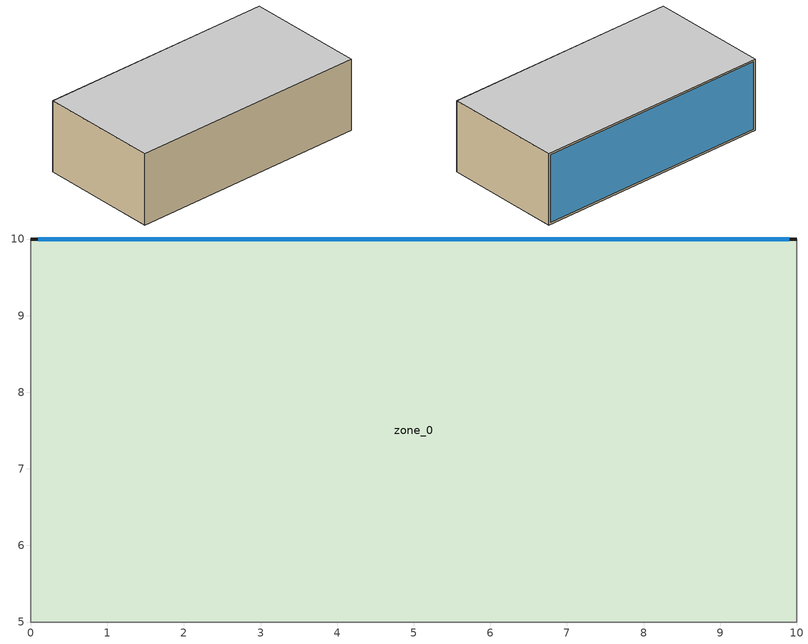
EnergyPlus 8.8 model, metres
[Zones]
zone_0
 floor adiabatic (Interior Floor): 10,5 0,5 0,10 10,10 z0
 wall outside (Exterior Wall): 10,10 0,10 z0:3
 wall adiabatic (Interior Wall): 0,10 0,5 10,5 10,10 z0:3
 window (SINGLEPANE): 9.9,10 0.1,10 z0.08:2.92
 ceiling adiabatic (Exterior Roof): 0,10 0,5 10,5 10,10 z3
[Building]
Building 1: North Axis {deg}=0; Terrain=City; Solar Distribution=FullInteriorAndExteriorWithReflections
[Site:Location]
Chicago Ohare Intl Ap	USA: Latitude {deg}=41.98; Longitude {deg}=-87.92; Time Zone {hr}=-6; Elevation {m}=201
[SizingPeriod:DesignDay] Day of Month=21; Dry-Bulb Temperature Range Modifier Type=DefaultMultipliers; Barometric Pressure {Pa}=98934; Rain Indicator=No; Snow Indicator=No; Daylight Saving Time Indicator=No
Name | Month | Day Type | Maximum Dry-Bulb Temperature {C} | Daily Dry-Bulb Temperature Range {deltaC} | Humidity Condition Type | Wetbulb or DewPoint at Maximum Dry-Bulb {C} | Wind Speed {m/s} | Wind Direction {deg} | Solar Model Indicator | ASHRAE Clear Sky Optical Depth for Beam Irradiance (taub) | ASHRAE Clear Sky Optical Depth for Diffuse Irradiance (taud) | Enthalpy at Maximum Dry-Bulb {J/kg} | Sky Clearness
Chicago Ohare Intl Ap Ann Clg .4% Condns DB=>MWB | 7 | SummerDesignDay | 33.3 | 10.5 | Wetbulb | 23.7 | 5.2 | 230 | ASHRAETau | 0.455 | 2.05
Chicago Ohare Intl Ap Ann Clg .4% Condns DP=>MDB | 7 | SummerDesignDay | 28.9 | 10.5 | Dewpoint | 23.8 | 5.2 | 230 | ASHRAETau | 0.455 | 2.05
Chicago Ohare Intl Ap Ann Clg .4% Condns Enth=>MDB | 7 | SummerDesignDay | 31.4 | 10.5 | Enthalpy |  | 5.2 | 230 | ASHRAETau | 0.455 | 2.05 | 79200
Chicago Ohare Intl Ap Ann Clg .4% Condns WB=>MDB | 7 | SummerDesignDay | 31.2 | 10.5 | Wetbulb | 25.5 | 5.2 | 230 | ASHRAETau | 0.455 | 2.05
Chicago Ohare Intl Ap Ann Htg 99.6% Condns DB | 1 | WinterDesignDay | -20 | 0 | Wetbulb | -20 | 4.9 | 270 | ASHRAEClearSky |  |  |  | 0
Chicago Ohare Intl Ap Ann Htg Wind 99.6% Condns WS=>MCDB | 1 | WinterDesignDay | -3.5 | 0 | Wetbulb | -3.5 | 12.4 | 270 | ASHRAEClearSky |  |  |  | 0
Chicago Ohare Intl Ap Ann Hum_n 99.6% Condns DP=>MCDB | 1 | WinterDesignDay | -19.2 | 0 | Dewpoint | -25.7 | 4.9 | 270 | ASHRAEClearSky |  |  |  | 0
[Material] Thermal Absorptance=0.9; Visible Absorptance=0.7
Name | Roughness | Thickness {m} | Conductivity {W/m-K} | Density {kg/m3} | Specific Heat {J/kg-K} | Solar Absorptance
F16 Acoustic tile | MediumSmooth | 0.0191 | 0.06 | 368 | 590 | 0.3
G01a 19mm gypsum board | MediumSmooth | 0.019 | 0.16 | 800 | 1090 | 0.4
I02 50mm insulation board | MediumRough | 0.0508 | 0.03 | 43 | 1210 | 0.7
M01 100mm brick | MediumRough | 0.1016 | 0.89 | 1920 | 790 | 0.7
M11 100mm lightweight concrete | MediumRough | 0.1016 | 0.53 | 1280 | 840 | 0.5
M15 200mm heavyweight concrete | MediumRough | 0.2032 | 1.95 | 2240 | 900 | 0.7
[Material:AirGap]
Name | Thermal Resistance {m2-K/W}
Material Air Gap 1 | 0.18
Material Air Gap 2 | 0.15
[WindowMaterial:Glazing]
CLEAR 3MM: Optical Data Type=SpectralAverage; Thickness {m}=0.003; Solar Transmittance at Normal Incidence=0.837; Front Side Solar Reflectance at Normal Incidence=0.075; Back Side Solar Reflectance at Normal Incidence=0; Visible Transmittance at Normal Incidence=0.898; Front Side Visible Reflectance at Normal Incidence=0.081; Back Side Visible Reflectance at Normal Incidence=0; Infrared Transmittance at Normal Incidence=0; Front Side Infrared Hemispherical Emissivity=0.84; Back Side Infrared Hemispherical Emissivity=0.84; Conductivity {W/m-K}=0.9; Dirt Correction Factor for Solar and Visible Transmittance=1
[Construction]
Exterior Roof: M11 100mm lightweight concrete, Material Air Gap 1, F16 Acoustic tile
Exterior Wall: M01 100mm brick, M15 200mm heavyweight concrete, I02 50mm insulation board, Material Air Gap 2, G01a 19mm gypsum board
Interior Floor: F16 Acoustic tile, Material Air Gap 1, M11 100mm lightweight concrete
Interior Wall: G01a 19mm gypsum board, Material Air Gap 2, G01a 19mm gypsum board
SINGLEPANE: CLEAR 3MM
[Zone]
zone_0
[ZoneControl:Thermostat]
zone_0 Thermostat: Zone or ZoneList=zone_0; Control Type Schedule=zone_0 Thermostat Schedule; Control Object Type 1=ThermostatSetpoint:DualSetpoint; Control Name 1=dualSetPtThermostatzone_0
[ThermostatSetpoint:DualSetpoint]
dualSetPtThermostatzone_0: Heating Setpoint Temperature Schedule=MIDRISEAPARTMENT APARTMENT HTGSETP SETPT 23.0; Cooling Setpoint Temperature Schedule=MIDRISEAPARTMENT APARTMENT CLGSETP SETPT 25.0
[ZoneHVAC:IdealLoadsAirSystem]
zone_0 IDEAL LOADS AIR SYSTEM: Cooling Limit=LimitFlowRate; Maximum Cooling Air Flow Rate {m3/s}=Autosize; Dehumidification Control Type=None; Humidification Control Type=None; Design Specification Outdoor Air Object=zone_0_DSOA; Outdoor Air Economizer Type=DifferentialDryBulb
[DesignSpecification:OutdoorAir]
zone_0_DSOA: Outdoor Air Method=Sum; Outdoor Air Flow per Person {m3/s-person}=0; Outdoor Air Flow per Zone Floor Area {m3/s-m2}=0; Outdoor Air Flow per Zone {m3/s}=0; Outdoor Air Flow Air Changes per Hour {1/hr}=0
[Zone equipment]
zone_0: zone_0 IDEAL LOADS AIR SYSTEM
[Sizing:Zone]
zone_0: Zone Cooling Design Supply Air Temperature Input Method=SupplyAirTemperature; Zone Cooling Design Supply Air Temperature {C}=14; Zone Cooling Design Supply Air Temperature Difference {deltaC}=11.11; Zone Heating Design Supply Air Temperature Input Method=SupplyAirTemperature; Zone Heating Design Supply Air Temperature {C}=40; Zone Heating Design Supply Air Temperature Difference {deltaC}=11.11; Zone Cooling Design Supply Air Humidity Ratio {kgWater/kgDryAir}=0.0085; Zone Heating Design Supply Air Humidity Ratio {kgWater/kgDryAir}=0.008; Design Specification Outdoor Air Object=zone_0_DSOA; Cooling Design Air Flow Method=DesignDay; Cooling Design Air Flow Rate {m3/s}=0; Cooling Minimum Air Flow per Zone Floor Area {m3/s-m2}=0.000762; Cooling Minimum Air Flow {m3/s}=0; Cooling Minimum Air Flow Fraction=0; Heating Design Air Flow Method=DesignDay; Heating Design Air Flow Rate {m3/s}=0; Heating Maximum Air Flow per Zone Floor Area {m3/s-m2}=0.002032; Heating Maximum Air Flow {m3/s}=0.141576; Heating Maximum Air Flow Fraction=0.3; Design Specification Zone Air Distribution Object=zone_0 Design Spec Zone Air Dist; Account for Dedicated Outdoor Air System=No
[DesignSpecification:ZoneAirDistribution]
zone_0 Design Spec Zone Air Dist: Zone Air Distribution Effectiveness in Cooling Mode=1; Zone Air Distribution Effectiveness in Heating Mode=1
[Schedule:Compact]
zone_0 Thermostat Schedule: Through: 12/31, For: AllDays, Until: 24:00, 4
[Schedule:Year]
MIDRISEAPARTMENT APARTMENT HTGSETP SETPT 23.0: SETPT 23.0  {C572C283-C4DA-410C-855E-BB6A394A6CCA}, 1, 1, 12, 31
MIDRISEAPARTMENT APARTMENT CLGSETP SETPT 25.0: SETPT 25.0  {DF6865A8-566C-4C9D-A6FC-62260BDC736D}, 1, 1, 12, 31
[Schedule:Week:Daily]
SETPT 23.0  {C572C283-C4DA-410C-855E-BB6A394A6CCA}: MIDRISEAPARTMENT APARTMENT HTGSETP DEFAULT SCHEDULESETPT 23.0, MIDRISEAPARTMENT APARTMENT HTGSETP DEFAULT SCHEDULESETPT 23.0, MIDRISEAPARTMENT APARTMENT HTGSETP DEFAULT SCHEDULESETPT 23.0, MIDRISEAPARTMENT APARTMENT HTGSETP DEFAULT SCHEDULESETPT 23.0, MIDRISEAPARTMENT APARTMENT HTGSETP DEFAULT SCHEDULESETPT 23.0, MIDRISEAPARTMENT APARTMENT HTGSETP DEFAULT SCHEDULESETPT 23.0, MIDRISEAPARTMENT APARTMENT HTGSETP DEFAULT SCHEDULESETPT 23.0, MIDRISEAPARTMENT APARTMENT HTGSETP DEFAULT SCHEDULESETPT 23.0, SCHEDULE DAY 5SETPT 23.0, SCHEDULE DAY 4SETPT 23.0, MIDRISEAPARTMENT APARTMENT HTGSETP DEFAULT SCHEDULESETPT 23.0, MIDRISEAPARTMENT APARTMENT HTGSETP DEFAULT SCHEDULESETPT 23.0
SETPT 25.0  {DF6865A8-566C-4C9D-A6FC-62260BDC736D}: MIDRISEAPARTMENT APARTMENT CLGSETP DEFAULT SCHEDULESETPT 25.0, MIDRISEAPARTMENT APARTMENT CLGSETP DEFAULT SCHEDULESETPT 25.0, MIDRISEAPARTMENT APARTMENT CLGSETP DEFAULT SCHEDULESETPT 25.0, MIDRISEAPARTMENT APARTMENT CLGSETP DEFAULT SCHEDULESETPT 25.0, MIDRISEAPARTMENT APARTMENT CLGSETP DEFAULT SCHEDULESETPT 25.0, MIDRISEAPARTMENT APARTMENT CLGSETP DEFAULT SCHEDULESETPT 25.0, MIDRISEAPARTMENT APARTMENT CLGSETP DEFAULT SCHEDULESETPT 25.0, MIDRISEAPARTMENT APARTMENT CLGSETP DEFAULT SCHEDULESETPT 25.0, SCHEDULE DAY 3SETPT 25.0, SCHEDULE DAY 2SETPT 25.0, MIDRISEAPARTMENT APARTMENT CLGSETP DEFAULT SCHEDULESETPT 25.0, MIDRISEAPARTMENT APARTMENT CLGSETP DEFAULT SCHEDULESETPT 25.0
[Schedule:Day:Interval]
MIDRISEAPARTMENT APARTMENT HTGSETP DEFAULT SCHEDULESETPT 23.0; SCHEDULE DAY 5SETPT 23.0; SCHEDULE DAY 4SETPT 23.0: No, 24:00, 23
MIDRISEAPARTMENT APARTMENT CLGSETP DEFAULT SCHEDULESETPT 25.0; SCHEDULE DAY 3SETPT 25.0; SCHEDULE DAY 2SETPT 25.0: No, 24:00, 25
